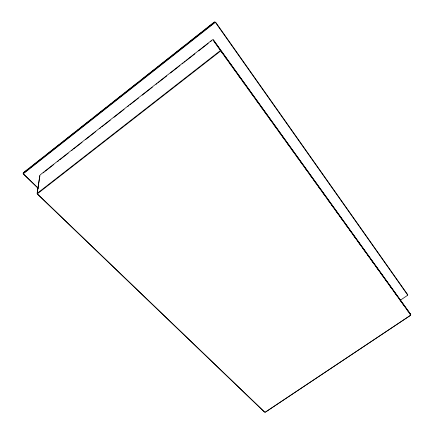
<?xml version="1.0" encoding="UTF-8"?>
<svg xmlns="http://www.w3.org/2000/svg" width="434" height="434" viewBox="0 0 434 434"><rect width="100%" height="100%" fill="white"/><g stroke="black" fill="none" stroke-linecap="round" stroke-linejoin="round"><path stroke-width="0.65" d="M37.156 193.222L39.885 175.265M37.145 193.672L39.874 175.699M23.159 173.269L23.23 172.933M23.154 173.649L23.224 173.312M23.561 172.537L214.494 21.879M23.799 172.629L27.521 169.694M30.179 167.595L31.243 166.754M32.3 165.918L43.465 157.108M46.655 154.596L47.718 153.755M48.782 152.914L59.409 144.527M61.004 143.269L62.067 142.433M63.131 141.593L64.194 140.757M65.257 139.916L74.827 132.365M77.485 130.271L78.549 129.43M79.612 128.594L90.771 119.784M93.961 117.267L95.024 116.431M96.088 115.59L106.721 107.203M108.316 105.945L109.379 105.109M110.437 104.268L111.5 103.428M112.563 102.592L122.133 95.041M124.791 92.947L125.855 92.106M126.918 91.27L138.077 82.46M141.267 79.943L142.33 79.107M143.394 78.266L154.027 69.879M157.748 66.945L158.811 66.104M159.875 65.268L169.439 57.717M172.097 55.623L173.161 54.782M174.224 53.941L185.389 45.136M188.573 42.619L189.636 41.783M190.7 40.942L201.333 32.555M205.054 29.62L206.117 28.78M207.181 27.939L214.618 22.069M23.425 173.193L214.776 22.237M23.615 173.513L215.004 22.552M40.254 174.815L212.307 39.857M43.178 172.83L44.241 172M45.304 171.164L53.821 164.481M57.548 161.562L58.612 160.726M59.68 159.891L68.198 153.207M71.388 150.707L72.456 149.871M73.52 149.036L82.037 142.352M85.764 139.433L95.876 131.497M99.603 128.578L100.666 127.742M101.735 126.907L110.252 120.223M113.974 117.305L124.091 109.368M127.818 106.449L128.882 105.614M129.945 104.778L138.462 98.095M142.189 95.176L152.307 87.245M156.028 84.321L157.097 83.485M158.16 82.65L166.678 75.972M170.405 73.048L179.985 65.534M182.117 63.863L183.181 63.028M184.244 62.192L185.307 61.357M186.376 60.521L194.893 53.843M198.62 50.919L208.201 43.405M210.327 41.735L211.396 40.899M37.487 193.141L220.027 50.854M37.72 193.537L220.304 51.239M400.229 300.279L407.526 295.364M265.299 412.186L410.51 315.339L265.38 412.137M37.704 194.15L264.811 412.191M37.46 194.204L264.534 412.148M23.61 174.034L38.219 188.166M23.414 174.088L38.024 188.215M407.488 294.388L407.759 294.757M407.39 294.659L407.667 295.028M220.629 50.599L222.213 52.796M224.98 56.648L226.564 58.845M229.727 63.245L231.306 65.442M234.078 69.288L235.657 71.491M238.429 75.337L240.007 77.534M242.78 81.386L244.358 83.583M247.526 87.983L249.105 90.18M251.872 94.026L253.456 96.229M256.223 100.075L257.807 102.272M260.574 106.124L262.554 108.869M264.924 112.167L266.905 114.918M269.671 118.77L271.255 120.967M274.022 124.813L275.606 127.016M278.373 130.862L280.353 133.612M282.724 136.911L284.699 139.656M287.471 143.508L289.049 145.705M291.822 149.551L293.4 151.754M296.172 155.6L298.147 158.35M300.523 161.649L302.498 164.394M305.265 168.246L306.849 170.443M309.616 174.289L311.596 177.039M313.966 180.338L315.947 183.088M318.317 186.387L320.297 189.137M323.064 192.984L324.648 195.181M327.415 199.032L329.395 201.777M331.766 205.076L333.746 207.826M336.117 211.125L338.091 213.875M339.676 216.072L342.442 219.919M345.214 223.77L347.189 226.515M349.565 229.814L351.54 232.564M353.916 235.863L355.891 238.613M357.475 240.81L360.638 245.21M363.008 248.508L364.989 251.259M367.359 254.557L369.339 257.302M371.71 260.601L373.69 263.351M375.269 265.548L378.437 269.948M380.808 273.246L382.788 275.997M385.159 279.295L387.133 282.04M389.51 285.339L391.484 288.089M393.86 291.388L396.231 294.686M221.004 51.331L410.662 314.905L409.512 313.294M213.452 40.015L396.557 294.681M221.237 51.011L410.781 314.59L396.86 295.104M396.752 295.413L397.528 296.498M399.459 299.205L401.005 301.375M402.942 304.082L404.488 306.247M407.195 310.039L407.965 311.124M213.246 39.738L220.857 50.485M215.497 22.02L407.754 294.74M215.584 22.639L407.656 294.995M212.763 39.668L220.347 50.415"/></g></svg>
